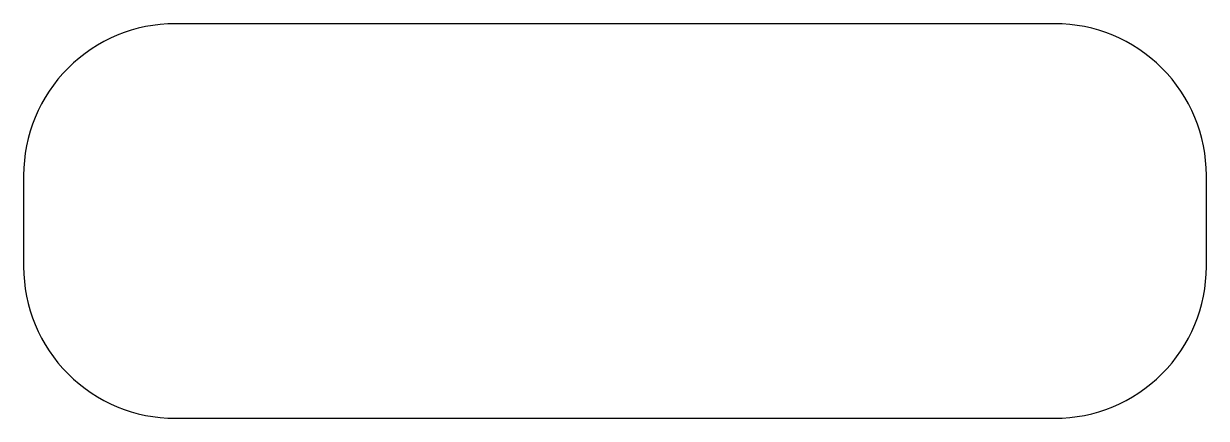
# Model space of a CAD drawing. Extents: x 116.3 to 194.3, y 205.6 to 231.6.
import ezdxf

# ---------------------------------------------------------------- set-up
doc = ezdxf.new("R2010")
doc.units = 0
doc.header["$LTSCALE"] = 15
doc.layers.get('0').update_dxf_attribs({"linetype": 'CONTINUOUS'})

msp = doc.modelspace()

# ---------------------------------------------------------------- linework, layer by layer
msp.add_lwpolyline([(184.341, 205.611, 0.414214), (194.341, 215.611), (194.341, 221.611, 0.414214), (184.341, 231.611), (126.341, 231.611, 0.414214), (116.341, 221.611), (116.341, 215.611, 0.414214), (126.341, 205.611)], format="xyb", close=True)

doc.saveas('drawing.dxf')
